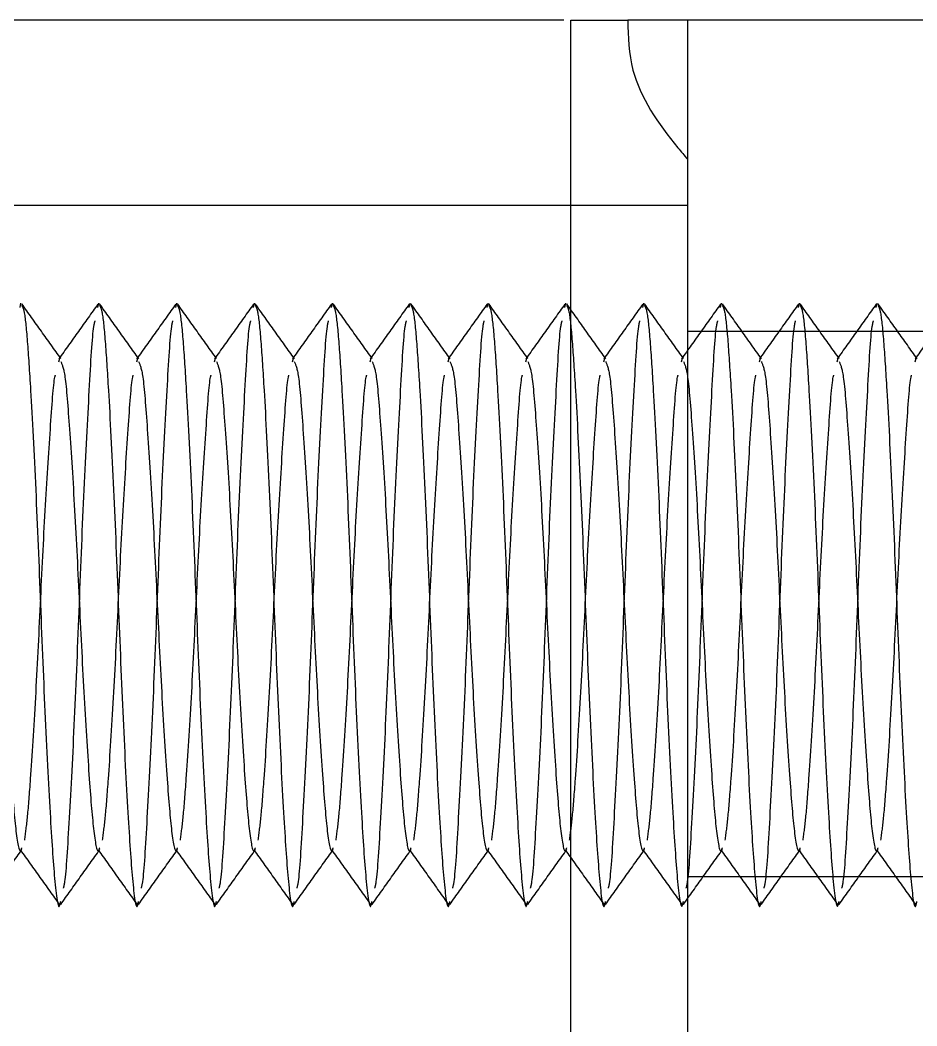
# Model space of a CAD drawing. Header units: metres. Extents: x 0 to 21025, y 0 to 14850.
# Drawn here: x 2234.85 to 2257.89, y 9348.42 to 9374.25 of the extents above; entities that cross this region are included whole.
import ezdxf

# ---------------------------------------------------------------- set-up
doc = ezdxf.new("R2010")
doc.units = ezdxf.units.M
doc.header["$LTSCALE"] = 25
doc.linetypes.add('HIDDEN2', pattern=[4.7625, 3.175, -1.5875])
doc.layers.add('SL4', color=4, linetype='Continuous')
doc.layers.add('ST1', color=7, linetype='HIDDEN2')

msp = doc.modelspace()

# ---------------------------------------------------------------- linework, layer by layer
at = {"layer": 'SL4'}
for p, q in [((2248.821, 9374.249), (1961.996, 9374.249)), ((2248.996, 9369.491), (2248.996, 9374.249)), ((2251.996, 9374.249), (2250.459, 9374.249)), ((2251.996, 9374.249), (2251.996, 9370.674)), ((2258.346, 9374.249), (2251.996, 9374.249)), ((2251.996, 9374.249), (2251.996, 9342.499)), ((2248.996, 9369.491), (1957.238, 9369.491)), ((2251.996, 9369.491), (2248.996, 9369.491)), ((2248.996, 9347.261), (2248.996, 9369.491))]:
    msp.add_line(p, q, dxfattribs=at)
for points, knots in [([(2248.996, 9374.249), (2249.062, 9374.249), (2249.227, 9374.249), (2249.997, 9374.249), (2250.459, 9374.249)], [0, 0, 0, 0, 0.40124, 1, 1, 1, 1]), ([(2250.459, 9374.249), (2250.471, 9373.817), (2250.503, 9372.663), (2251.311, 9371.489), (2251.913, 9370.772), (2251.996, 9370.674)], [0, 0, 0, 0, 0.340267, 0.908995, 1, 1, 1, 1])]:
    msp.add_open_spline(points, degree=3, knots=knots, dxfattribs=at)
at = {"layer": 'ST1'}
for p, q in [((2251.996, 9369.491), (1957.238, 9369.491)), ((2251.996, 9369.491), (2248.996, 9369.491)), ((2234.847, 9366.869), (2234.87, 9366.976)), ((2236.847, 9366.869), (2236.87, 9366.976)), ((2238.847, 9366.869), (2238.87, 9366.976)), ((2240.847, 9366.869), (2240.87, 9366.976)), ((2242.847, 9366.869), (2242.87, 9366.976)), ((2244.847, 9366.869), (2244.87, 9366.976)), ((2246.847, 9366.869), (2246.87, 9366.976)), ((2248.847, 9366.869), (2248.87, 9366.976)), ((2250.847, 9366.869), (2250.87, 9366.976)), ((2252.847, 9366.869), (2252.87, 9366.976)), ((2254.847, 9366.869), (2254.87, 9366.976)), ((2256.847, 9366.869), (2256.87, 9366.976)), ((2258.346, 9366.249), (2251.996, 9366.249)), ((2235.844, 9365.468), (2235.87, 9365.57)), ((2237.844, 9365.468), (2237.87, 9365.57)), ((2239.844, 9365.468), (2239.87, 9365.57)), ((2241.844, 9365.468), (2241.87, 9365.57)), ((2243.844, 9365.468), (2243.87, 9365.57)), ((2245.844, 9365.468), (2245.87, 9365.57)), ((2247.844, 9365.468), (2247.87, 9365.57)), ((2249.844, 9365.468), (2249.87, 9365.57)), ((2251.844, 9365.468), (2251.87, 9365.57)), ((2253.844, 9365.468), (2253.87, 9365.57)), ((2255.844, 9365.468), (2255.87, 9365.57)), ((2257.844, 9365.468), (2257.87, 9365.57)), ((2251.996, 9352.249), (2258.346, 9352.249))]:
    msp.add_line(p, q, dxfattribs=at)
for points, knots in [([(2235.895, 9365.553), (2235.728, 9365.787), (2235.393, 9366.256), (2235.059, 9366.726), (2234.891, 9366.96)], [0, 0, 0, 0, 0.499958, 1, 1, 1, 1]), ([(2234.891, 9366.917), (2234.911, 9366.883), (2234.96, 9366.794), (2235.033, 9366.066), (2235.127, 9364.612), (2235.25, 9362.285), (2235.37, 9359.248), (2235.491, 9356.215), (2235.627, 9353.627), (2235.739, 9351.994), (2235.834, 9351.321), (2235.883, 9351.578), (2235.89, 9351.612)], [0, 0, 0, 0, 0.0555734, 0.1425526, 0.2290743, 0.3564777, 0.4806278, 0.604778, 0.7321813, 0.8545546, 0.980855, 1, 1, 1, 1]), ([(2236.847, 9366.957), (2236.68, 9366.722), (2236.345, 9366.252), (2236.01, 9365.783), (2235.842, 9365.548)], [0, 0, 0, 0, 0.500089, 1, 1, 1, 1]), ([(2237.895, 9365.553), (2237.728, 9365.787), (2237.393, 9366.256), (2237.059, 9366.726), (2236.891, 9366.96)], [0, 0, 0, 0, 0.499958, 1, 1, 1, 1]), ([(2236.891, 9366.917), (2236.911, 9366.883), (2236.96, 9366.794), (2237.033, 9366.066), (2237.127, 9364.612), (2237.25, 9362.285), (2237.37, 9359.248), (2237.491, 9356.215), (2237.627, 9353.627), (2237.739, 9351.994), (2237.834, 9351.321), (2237.883, 9351.578), (2237.89, 9351.612)], [0, 0, 0, 0, 0.055573, 0.142553, 0.229074, 0.356478, 0.480628, 0.604778, 0.732181, 0.854555, 0.980855, 1, 1, 1, 1]), ([(2238.847, 9366.957), (2238.68, 9366.722), (2238.345, 9366.252), (2238.01, 9365.783), (2237.842, 9365.548)], [0, 0, 0, 0, 0.500089, 1, 1, 1, 1]), ([(2239.895, 9365.553), (2239.728, 9365.787), (2239.393, 9366.256), (2239.059, 9366.726), (2238.891, 9366.96)], [0, 0, 0, 0, 0.499958, 1, 1, 1, 1]), ([(2238.891, 9366.917), (2238.911, 9366.883), (2238.96, 9366.794), (2239.033, 9366.066), (2239.127, 9364.612), (2239.25, 9362.285), (2239.37, 9359.248), (2239.491, 9356.215), (2239.627, 9353.627), (2239.739, 9351.994), (2239.834, 9351.321), (2239.883, 9351.578), (2239.89, 9351.612)], [0, 0, 0, 0, 0.055573, 0.142553, 0.229074, 0.356478, 0.480628, 0.604778, 0.732181, 0.854555, 0.980855, 1, 1, 1, 1]), ([(2240.847, 9366.957), (2240.68, 9366.722), (2240.345, 9366.252), (2240.01, 9365.783), (2239.842, 9365.548)], [0, 0, 0, 0, 0.500089, 1, 1, 1, 1]), ([(2241.895, 9365.553), (2241.728, 9365.787), (2241.393, 9366.256), (2241.059, 9366.726), (2240.891, 9366.96)], [0, 0, 0, 0, 0.499958, 1, 1, 1, 1]), ([(2240.891, 9366.917), (2240.911, 9366.883), (2240.96, 9366.794), (2241.033, 9366.066), (2241.127, 9364.612), (2241.25, 9362.285), (2241.37, 9359.248), (2241.491, 9356.215), (2241.627, 9353.627), (2241.739, 9351.994), (2241.834, 9351.321), (2241.883, 9351.578), (2241.89, 9351.612)], [0, 0, 0, 0, 0.055573, 0.142553, 0.229074, 0.356478, 0.480628, 0.604778, 0.732181, 0.854555, 0.980855, 1, 1, 1, 1]), ([(2242.847, 9366.957), (2242.68, 9366.722), (2242.345, 9366.252), (2242.01, 9365.783), (2241.842, 9365.548)], [0, 0, 0, 0, 0.500089, 1, 1, 1, 1]), ([(2243.895, 9365.553), (2243.728, 9365.787), (2243.393, 9366.256), (2243.059, 9366.726), (2242.891, 9366.96)], [0, 0, 0, 0, 0.499958, 1, 1, 1, 1]), ([(2242.891, 9366.917), (2242.911, 9366.883), (2242.96, 9366.794), (2243.033, 9366.066), (2243.127, 9364.612), (2243.25, 9362.285), (2243.37, 9359.248), (2243.491, 9356.215), (2243.627, 9353.627), (2243.739, 9351.994), (2243.834, 9351.321), (2243.883, 9351.578), (2243.89, 9351.612)], [0, 0, 0, 0, 0.055573, 0.142553, 0.229074, 0.356478, 0.480628, 0.604778, 0.732181, 0.854555, 0.980855, 1, 1, 1, 1]), ([(2244.847, 9366.957), (2244.68, 9366.722), (2244.345, 9366.252), (2244.01, 9365.783), (2243.842, 9365.548)], [0, 0, 0, 0, 0.5000892, 1, 1, 1, 1]), ([(2245.895, 9365.553), (2245.728, 9365.787), (2245.393, 9366.256), (2245.059, 9366.726), (2244.891, 9366.96)], [0, 0, 0, 0, 0.499958, 1, 1, 1, 1]), ([(2244.891, 9366.917), (2244.911, 9366.883), (2244.96, 9366.794), (2245.033, 9366.066), (2245.127, 9364.612), (2245.25, 9362.285), (2245.37, 9359.248), (2245.491, 9356.215), (2245.627, 9353.627), (2245.739, 9351.994), (2245.834, 9351.321), (2245.883, 9351.578), (2245.89, 9351.612)], [0, 0, 0, 0, 0.055573, 0.142553, 0.229074, 0.356478, 0.480628, 0.604778, 0.732181, 0.854555, 0.980855, 1, 1, 1, 1]), ([(2246.847, 9366.957), (2246.68, 9366.722), (2246.345, 9366.252), (2246.01, 9365.783), (2245.842, 9365.548)], [0, 0, 0, 0, 0.500089, 1, 1, 1, 1]), ([(2247.895, 9365.553), (2247.728, 9365.787), (2247.393, 9366.256), (2247.059, 9366.726), (2246.891, 9366.96)], [0, 0, 0, 0, 0.499958, 1, 1, 1, 1]), ([(2246.891, 9366.917), (2246.911, 9366.883), (2246.96, 9366.794), (2247.033, 9366.066), (2247.127, 9364.612), (2247.25, 9362.285), (2247.37, 9359.248), (2247.491, 9356.215), (2247.627, 9353.627), (2247.739, 9351.994), (2247.834, 9351.321), (2247.883, 9351.578), (2247.89, 9351.612)], [0, 0, 0, 0, 0.055573, 0.142553, 0.229074, 0.356478, 0.480628, 0.604778, 0.732181, 0.854555, 0.980855, 1, 1, 1, 1]), ([(2248.847, 9366.957), (2248.68, 9366.722), (2248.345, 9366.252), (2248.01, 9365.783), (2247.842, 9365.548)], [0, 0, 0, 0, 0.500089, 1, 1, 1, 1]), ([(2249.895, 9365.553), (2249.728, 9365.787), (2249.393, 9366.256), (2249.059, 9366.726), (2248.891, 9366.96)], [0, 0, 0, 0, 0.499958, 1, 1, 1, 1]), ([(2248.891, 9366.917), (2248.911, 9366.883), (2248.96, 9366.794), (2249.033, 9366.066), (2249.127, 9364.612), (2249.25, 9362.285), (2249.37, 9359.248), (2249.491, 9356.215), (2249.627, 9353.627), (2249.739, 9351.994), (2249.834, 9351.321), (2249.883, 9351.578), (2249.89, 9351.612)], [0, 0, 0, 0, 0.055573, 0.142553, 0.229074, 0.356478, 0.480628, 0.604778, 0.732181, 0.854555, 0.980855, 1, 1, 1, 1]), ([(2250.847, 9366.957), (2250.68, 9366.722), (2250.345, 9366.252), (2250.01, 9365.783), (2249.842, 9365.548)], [0, 0, 0, 0, 0.5000892, 1, 1, 1, 1]), ([(2251.895, 9365.553), (2251.728, 9365.787), (2251.393, 9366.256), (2251.059, 9366.726), (2250.891, 9366.96)], [0, 0, 0, 0, 0.499958, 1, 1, 1, 1]), ([(2250.891, 9366.917), (2250.911, 9366.883), (2250.96, 9366.794), (2251.033, 9366.066), (2251.127, 9364.612), (2251.25, 9362.285), (2251.37, 9359.248), (2251.491, 9356.215), (2251.627, 9353.627), (2251.739, 9351.994), (2251.834, 9351.321), (2251.883, 9351.578), (2251.89, 9351.612)], [0, 0, 0, 0, 0.055573, 0.142553, 0.229074, 0.356478, 0.480628, 0.604778, 0.732181, 0.854555, 0.980855, 1, 1, 1, 1]), ([(2252.847, 9366.957), (2252.68, 9366.722), (2252.345, 9366.252), (2252.01, 9365.783), (2251.842, 9365.548)], [0, 0, 0, 0, 0.500089, 1, 1, 1, 1]), ([(2253.895, 9365.553), (2253.728, 9365.787), (2253.393, 9366.256), (2253.059, 9366.726), (2252.891, 9366.96)], [0, 0, 0, 0, 0.499958, 1, 1, 1, 1]), ([(2252.891, 9366.917), (2252.911, 9366.883), (2252.96, 9366.794), (2253.033, 9366.066), (2253.127, 9364.612), (2253.25, 9362.285), (2253.37, 9359.248), (2253.491, 9356.215), (2253.627, 9353.627), (2253.739, 9351.994), (2253.834, 9351.321), (2253.883, 9351.578), (2253.89, 9351.612)], [0, 0, 0, 0, 0.055573, 0.142553, 0.229074, 0.356478, 0.480628, 0.604778, 0.732181, 0.854555, 0.980855, 1, 1, 1, 1]), ([(2254.847, 9366.957), (2254.68, 9366.722), (2254.345, 9366.252), (2254.01, 9365.783), (2253.842, 9365.548)], [0, 0, 0, 0, 0.5000892, 1, 1, 1, 1]), ([(2255.895, 9365.553), (2255.728, 9365.787), (2255.393, 9366.256), (2255.059, 9366.726), (2254.891, 9366.96)], [0, 0, 0, 0, 0.499958, 1, 1, 1, 1]), ([(2254.891, 9366.917), (2254.911, 9366.883), (2254.96, 9366.794), (2255.033, 9366.066), (2255.127, 9364.612), (2255.25, 9362.285), (2255.37, 9359.248), (2255.491, 9356.215), (2255.627, 9353.627), (2255.739, 9351.994), (2255.834, 9351.321), (2255.883, 9351.578), (2255.89, 9351.612)], [0, 0, 0, 0, 0.055573, 0.142553, 0.229074, 0.356478, 0.480628, 0.604778, 0.732181, 0.854555, 0.980855, 1, 1, 1, 1]), ([(2256.847, 9366.957), (2256.68, 9366.722), (2256.345, 9366.252), (2256.01, 9365.783), (2255.842, 9365.548)], [0, 0, 0, 0, 0.5000892, 1, 1, 1, 1]), ([(2257.895, 9365.553), (2257.728, 9365.787), (2257.393, 9366.256), (2257.059, 9366.726), (2256.891, 9366.96)], [0, 0, 0, 0, 0.499958, 1, 1, 1, 1]), ([(2256.891, 9366.917), (2256.911, 9366.883), (2256.96, 9366.794), (2257.033, 9366.066), (2257.127, 9364.612), (2257.25, 9362.285), (2257.37, 9359.248), (2257.491, 9356.215), (2257.627, 9353.627), (2257.739, 9351.994), (2257.834, 9351.321), (2257.883, 9351.578), (2257.89, 9351.612)], [0, 0, 0, 0, 0.055573, 0.142553, 0.229074, 0.356478, 0.480628, 0.604778, 0.732181, 0.854555, 0.980855, 1, 1, 1, 1]), ([(2258.847, 9366.957), (2258.68, 9366.722), (2258.345, 9366.252), (2258.01, 9365.783), (2257.842, 9365.548)], [0, 0, 0, 0, 0.5000892, 1, 1, 1, 1]), ([(2235.963, 9351.954), (2235.975, 9352), (2236.029, 9352.202), (2236.113, 9353.702), (2236.25, 9356.197), (2236.37, 9359.248), (2236.491, 9362.301), (2236.628, 9364.793), (2236.71, 9366.283), (2236.763, 9366.485), (2236.774, 9366.527)], [0, 0, 0, 0, 0.043096, 0.193298, 0.349673, 0.502056, 0.654439, 0.810815, 0.961016, 1, 1, 1, 1]), ([(2237.963, 9351.954), (2237.975, 9352), (2238.029, 9352.202), (2238.113, 9353.702), (2238.25, 9356.197), (2238.37, 9359.248), (2238.491, 9362.301), (2238.628, 9364.793), (2238.71, 9366.283), (2238.763, 9366.485), (2238.774, 9366.527)], [0, 0, 0, 0, 0.043096, 0.193298, 0.349673, 0.502056, 0.654439, 0.810815, 0.961016, 1, 1, 1, 1]), ([(2239.963, 9351.954), (2239.975, 9352), (2240.029, 9352.202), (2240.113, 9353.702), (2240.25, 9356.197), (2240.37, 9359.248), (2240.491, 9362.301), (2240.628, 9364.793), (2240.71, 9366.283), (2240.763, 9366.485), (2240.774, 9366.527)], [0, 0, 0, 0, 0.043096, 0.193298, 0.349673, 0.502056, 0.654439, 0.810815, 0.961016, 1, 1, 1, 1]), ([(2241.963, 9351.954), (2241.975, 9352), (2242.029, 9352.202), (2242.113, 9353.702), (2242.25, 9356.197), (2242.37, 9359.248), (2242.491, 9362.301), (2242.628, 9364.793), (2242.71, 9366.283), (2242.763, 9366.485), (2242.774, 9366.527)], [0, 0, 0, 0, 0.043096, 0.193298, 0.349673, 0.502056, 0.654439, 0.810815, 0.961016, 1, 1, 1, 1]), ([(2243.963, 9351.954), (2243.975, 9352), (2244.029, 9352.202), (2244.113, 9353.702), (2244.25, 9356.197), (2244.37, 9359.248), (2244.491, 9362.301), (2244.628, 9364.793), (2244.71, 9366.283), (2244.763, 9366.485), (2244.774, 9366.527)], [0, 0, 0, 0, 0.043096, 0.193298, 0.349673, 0.502056, 0.654439, 0.810815, 0.961016, 1, 1, 1, 1]), ([(2245.963, 9351.954), (2245.975, 9352), (2246.029, 9352.202), (2246.113, 9353.702), (2246.25, 9356.197), (2246.37, 9359.248), (2246.491, 9362.301), (2246.628, 9364.793), (2246.71, 9366.283), (2246.763, 9366.485), (2246.774, 9366.527)], [0, 0, 0, 0, 0.043096, 0.193298, 0.349673, 0.502056, 0.654439, 0.810815, 0.961016, 1, 1, 1, 1]), ([(2247.963, 9351.954), (2247.975, 9352), (2248.029, 9352.202), (2248.113, 9353.702), (2248.25, 9356.197), (2248.37, 9359.248), (2248.491, 9362.301), (2248.628, 9364.793), (2248.71, 9366.283), (2248.763, 9366.485), (2248.774, 9366.527)], [0, 0, 0, 0, 0.043096, 0.193298, 0.349673, 0.502056, 0.654439, 0.810815, 0.961016, 1, 1, 1, 1]), ([(2249.963, 9351.954), (2249.975, 9352), (2250.029, 9352.202), (2250.113, 9353.702), (2250.25, 9356.197), (2250.37, 9359.248), (2250.491, 9362.301), (2250.628, 9364.793), (2250.71, 9366.283), (2250.763, 9366.485), (2250.774, 9366.527)], [0, 0, 0, 0, 0.043096, 0.193298, 0.349673, 0.502056, 0.654439, 0.810815, 0.961016, 1, 1, 1, 1]), ([(2251.963, 9351.954), (2251.975, 9352), (2252.029, 9352.202), (2252.113, 9353.702), (2252.25, 9356.197), (2252.37, 9359.248), (2252.491, 9362.301), (2252.628, 9364.793), (2252.71, 9366.283), (2252.763, 9366.485), (2252.774, 9366.527)], [0, 0, 0, 0, 0.043096, 0.193298, 0.349673, 0.502056, 0.654439, 0.810815, 0.961016, 1, 1, 1, 1]), ([(2253.963, 9351.954), (2253.975, 9352), (2254.029, 9352.202), (2254.113, 9353.702), (2254.25, 9356.197), (2254.37, 9359.248), (2254.491, 9362.301), (2254.628, 9364.793), (2254.71, 9366.283), (2254.763, 9366.485), (2254.774, 9366.527)], [0, 0, 0, 0, 0.043096, 0.193298, 0.349673, 0.502056, 0.654439, 0.810815, 0.961016, 1, 1, 1, 1]), ([(2255.963, 9351.954), (2255.975, 9352), (2256.029, 9352.202), (2256.113, 9353.702), (2256.25, 9356.197), (2256.37, 9359.248), (2256.491, 9362.301), (2256.628, 9364.793), (2256.71, 9366.283), (2256.763, 9366.485), (2256.774, 9366.527)], [0, 0, 0, 0, 0.043096, 0.193298, 0.349673, 0.502056, 0.654439, 0.810815, 0.961016, 1, 1, 1, 1]), ([(2233.893, 9365.481), (2233.929, 9365.397), (2234.008, 9365.213), (2234.113, 9363.814), (2234.25, 9361.739), (2234.37, 9359.247), (2234.491, 9356.766), (2234.627, 9354.655), (2234.739, 9353.295), (2234.835, 9352.804), (2234.886, 9352.967), (2234.894, 9352.993)], [0, 0, 0, 0, 0.1034259, 0.2257113, 0.3530321, 0.4770962, 0.6011602, 0.728481, 0.8507664, 0.976983, 1, 1, 1, 1]), ([(2235.893, 9365.481), (2235.929, 9365.397), (2236.008, 9365.213), (2236.113, 9363.814), (2236.25, 9361.739), (2236.37, 9359.247), (2236.491, 9356.766), (2236.627, 9354.655), (2236.739, 9353.295), (2236.835, 9352.804), (2236.886, 9352.967), (2236.894, 9352.993)], [0, 0, 0, 0, 0.103426, 0.225711, 0.353032, 0.477096, 0.60116, 0.728481, 0.850766, 0.976983, 1, 1, 1, 1]), ([(2237.893, 9365.481), (2237.929, 9365.397), (2238.008, 9365.213), (2238.113, 9363.814), (2238.25, 9361.739), (2238.37, 9359.247), (2238.491, 9356.766), (2238.627, 9354.655), (2238.739, 9353.295), (2238.835, 9352.804), (2238.886, 9352.967), (2238.894, 9352.993)], [0, 0, 0, 0, 0.103426, 0.225711, 0.353032, 0.477096, 0.60116, 0.728481, 0.850766, 0.976983, 1, 1, 1, 1]), ([(2239.893, 9365.481), (2239.929, 9365.397), (2240.008, 9365.213), (2240.113, 9363.814), (2240.25, 9361.739), (2240.37, 9359.247), (2240.491, 9356.766), (2240.627, 9354.655), (2240.739, 9353.295), (2240.835, 9352.804), (2240.886, 9352.967), (2240.894, 9352.993)], [0, 0, 0, 0, 0.103426, 0.225711, 0.353032, 0.477096, 0.60116, 0.728481, 0.850766, 0.976983, 1, 1, 1, 1]), ([(2241.893, 9365.481), (2241.929, 9365.397), (2242.008, 9365.213), (2242.113, 9363.814), (2242.25, 9361.739), (2242.37, 9359.247), (2242.491, 9356.766), (2242.627, 9354.655), (2242.739, 9353.295), (2242.835, 9352.804), (2242.886, 9352.967), (2242.894, 9352.993)], [0, 0, 0, 0, 0.103426, 0.225711, 0.353032, 0.477096, 0.60116, 0.728481, 0.850766, 0.976983, 1, 1, 1, 1]), ([(2243.893, 9365.481), (2243.929, 9365.397), (2244.008, 9365.213), (2244.113, 9363.814), (2244.25, 9361.739), (2244.37, 9359.247), (2244.491, 9356.766), (2244.627, 9354.655), (2244.739, 9353.295), (2244.835, 9352.804), (2244.886, 9352.967), (2244.894, 9352.993)], [0, 0, 0, 0, 0.103426, 0.225711, 0.353032, 0.477096, 0.60116, 0.728481, 0.850766, 0.976983, 1, 1, 1, 1]), ([(2245.893, 9365.481), (2245.929, 9365.397), (2246.008, 9365.213), (2246.113, 9363.814), (2246.25, 9361.739), (2246.37, 9359.247), (2246.491, 9356.766), (2246.627, 9354.655), (2246.739, 9353.295), (2246.835, 9352.804), (2246.886, 9352.967), (2246.894, 9352.993)], [0, 0, 0, 0, 0.1034259, 0.2257113, 0.3530321, 0.4770962, 0.6011602, 0.728481, 0.8507664, 0.976983, 1, 1, 1, 1]), ([(2247.893, 9365.481), (2247.929, 9365.397), (2248.008, 9365.213), (2248.113, 9363.814), (2248.25, 9361.739), (2248.37, 9359.247), (2248.491, 9356.766), (2248.627, 9354.655), (2248.739, 9353.295), (2248.835, 9352.804), (2248.886, 9352.967), (2248.894, 9352.993)], [0, 0, 0, 0, 0.103426, 0.225711, 0.353032, 0.477096, 0.60116, 0.728481, 0.850766, 0.976983, 1, 1, 1, 1]), ([(2249.893, 9365.481), (2249.929, 9365.397), (2250.008, 9365.213), (2250.113, 9363.814), (2250.25, 9361.739), (2250.37, 9359.247), (2250.491, 9356.766), (2250.627, 9354.655), (2250.739, 9353.295), (2250.835, 9352.804), (2250.886, 9352.967), (2250.894, 9352.993)], [0, 0, 0, 0, 0.103426, 0.225711, 0.353032, 0.477096, 0.60116, 0.728481, 0.850766, 0.976983, 1, 1, 1, 1]), ([(2251.893, 9365.481), (2251.929, 9365.397), (2252.008, 9365.213), (2252.113, 9363.814), (2252.25, 9361.739), (2252.37, 9359.247), (2252.491, 9356.766), (2252.627, 9354.655), (2252.739, 9353.295), (2252.835, 9352.804), (2252.886, 9352.967), (2252.894, 9352.993)], [0, 0, 0, 0, 0.103426, 0.225711, 0.353032, 0.477096, 0.60116, 0.728481, 0.850766, 0.976983, 1, 1, 1, 1]), ([(2253.893, 9365.481), (2253.929, 9365.397), (2254.008, 9365.213), (2254.113, 9363.814), (2254.25, 9361.739), (2254.37, 9359.247), (2254.491, 9356.766), (2254.627, 9354.655), (2254.739, 9353.295), (2254.835, 9352.804), (2254.886, 9352.967), (2254.894, 9352.993)], [0, 0, 0, 0, 0.103426, 0.225711, 0.353032, 0.477096, 0.60116, 0.728481, 0.850766, 0.976983, 1, 1, 1, 1]), ([(2255.893, 9365.481), (2255.929, 9365.397), (2256.008, 9365.213), (2256.113, 9363.814), (2256.25, 9361.739), (2256.37, 9359.247), (2256.491, 9356.766), (2256.627, 9354.655), (2256.739, 9353.295), (2256.835, 9352.804), (2256.886, 9352.967), (2256.894, 9352.993)], [0, 0, 0, 0, 0.103426, 0.225711, 0.353032, 0.477096, 0.60116, 0.728481, 0.850766, 0.976983, 1, 1, 1, 1]), ([(2234.965, 9353.189), (2234.99, 9353.371), (2235.04, 9353.738), (2235.13, 9354.915), (2235.25, 9356.763), (2235.37, 9359.245), (2235.491, 9361.75), (2235.628, 9363.77), (2235.704, 9364.953), (2235.75, 9365.114), (2235.755, 9365.13)], [0, 0, 0, 0, 0.098651, 0.197725, 0.357803, 0.513786, 0.669769, 0.829847, 0.983594, 1, 1, 1, 1]), ([(2236.965, 9353.189), (2236.99, 9353.371), (2237.04, 9353.738), (2237.13, 9354.915), (2237.25, 9356.763), (2237.37, 9359.245), (2237.491, 9361.75), (2237.628, 9363.77), (2237.704, 9364.953), (2237.75, 9365.114), (2237.755, 9365.13)], [0, 0, 0, 0, 0.098651, 0.197725, 0.357803, 0.513786, 0.669769, 0.829847, 0.983594, 1, 1, 1, 1]), ([(2238.965, 9353.189), (2238.99, 9353.371), (2239.04, 9353.738), (2239.13, 9354.915), (2239.25, 9356.763), (2239.37, 9359.245), (2239.491, 9361.75), (2239.628, 9363.77), (2239.704, 9364.953), (2239.75, 9365.114), (2239.755, 9365.13)], [0, 0, 0, 0, 0.098651, 0.197725, 0.357803, 0.513786, 0.669769, 0.829847, 0.983594, 1, 1, 1, 1]), ([(2240.965, 9353.189), (2240.99, 9353.371), (2241.04, 9353.738), (2241.13, 9354.915), (2241.25, 9356.763), (2241.37, 9359.245), (2241.491, 9361.75), (2241.628, 9363.77), (2241.704, 9364.953), (2241.75, 9365.114), (2241.755, 9365.13)], [0, 0, 0, 0, 0.098651, 0.197725, 0.357803, 0.513786, 0.669769, 0.829847, 0.983594, 1, 1, 1, 1]), ([(2242.965, 9353.189), (2242.99, 9353.371), (2243.04, 9353.738), (2243.13, 9354.915), (2243.25, 9356.763), (2243.37, 9359.245), (2243.491, 9361.75), (2243.628, 9363.77), (2243.704, 9364.953), (2243.75, 9365.114), (2243.755, 9365.13)], [0, 0, 0, 0, 0.098651, 0.197725, 0.357803, 0.513786, 0.669769, 0.829847, 0.983594, 1, 1, 1, 1]), ([(2244.965, 9353.189), (2244.99, 9353.371), (2245.04, 9353.738), (2245.13, 9354.915), (2245.25, 9356.763), (2245.37, 9359.245), (2245.491, 9361.75), (2245.628, 9363.77), (2245.704, 9364.953), (2245.75, 9365.114), (2245.755, 9365.13)], [0, 0, 0, 0, 0.098651, 0.197725, 0.357803, 0.513786, 0.669769, 0.829847, 0.983594, 1, 1, 1, 1]), ([(2246.965, 9353.189), (2246.99, 9353.371), (2247.04, 9353.738), (2247.13, 9354.915), (2247.25, 9356.763), (2247.37, 9359.245), (2247.491, 9361.75), (2247.628, 9363.77), (2247.704, 9364.953), (2247.75, 9365.114), (2247.755, 9365.13)], [0, 0, 0, 0, 0.098651, 0.197725, 0.357803, 0.513786, 0.669769, 0.829847, 0.983594, 1, 1, 1, 1]), ([(2248.965, 9353.189), (2248.99, 9353.371), (2249.04, 9353.738), (2249.13, 9354.915), (2249.25, 9356.763), (2249.37, 9359.245), (2249.491, 9361.75), (2249.628, 9363.77), (2249.704, 9364.953), (2249.75, 9365.114), (2249.755, 9365.13)], [0, 0, 0, 0, 0.098651, 0.197725, 0.357803, 0.513786, 0.669769, 0.829847, 0.983594, 1, 1, 1, 1]), ([(2250.965, 9353.189), (2250.99, 9353.371), (2251.04, 9353.738), (2251.13, 9354.915), (2251.25, 9356.763), (2251.37, 9359.245), (2251.491, 9361.75), (2251.628, 9363.77), (2251.704, 9364.953), (2251.75, 9365.114), (2251.755, 9365.13)], [0, 0, 0, 0, 0.098651, 0.197725, 0.357803, 0.513786, 0.669769, 0.829847, 0.983594, 1, 1, 1, 1]), ([(2252.965, 9353.189), (2252.99, 9353.371), (2253.04, 9353.738), (2253.13, 9354.915), (2253.25, 9356.763), (2253.37, 9359.245), (2253.491, 9361.75), (2253.628, 9363.77), (2253.704, 9364.953), (2253.75, 9365.114), (2253.755, 9365.13)], [0, 0, 0, 0, 0.098651, 0.197725, 0.357803, 0.513786, 0.669769, 0.829847, 0.983594, 1, 1, 1, 1]), ([(2254.965, 9353.189), (2254.99, 9353.371), (2255.04, 9353.738), (2255.13, 9354.915), (2255.25, 9356.763), (2255.37, 9359.245), (2255.491, 9361.75), (2255.628, 9363.77), (2255.704, 9364.953), (2255.75, 9365.114), (2255.755, 9365.13)], [0, 0, 0, 0, 0.098651, 0.197725, 0.357803, 0.513786, 0.669769, 0.829847, 0.983594, 1, 1, 1, 1]), ([(2256.965, 9353.189), (2256.99, 9353.371), (2257.04, 9353.738), (2257.13, 9354.915), (2257.25, 9356.763), (2257.37, 9359.245), (2257.491, 9361.75), (2257.628, 9363.77), (2257.704, 9364.953), (2257.75, 9365.114), (2257.755, 9365.13)], [0, 0, 0, 0, 0.098651, 0.197725, 0.357803, 0.513786, 0.669769, 0.829847, 0.983594, 1, 1, 1, 1]), ([(2233.89, 9351.535), (2234.057, 9351.77), (2234.392, 9352.24), (2234.727, 9352.71), (2234.895, 9352.944)], [0, 0, 0, 0, 0.500092, 1, 1, 1, 1]), ([(2234.855, 9352.934), (2235.022, 9352.699), (2235.357, 9352.23), (2235.691, 9351.761), (2235.858, 9351.526)], [0, 0, 0, 0, 0.499967, 1, 1, 1, 1]), ([(2235.89, 9351.535), (2236.057, 9351.77), (2236.392, 9352.24), (2236.727, 9352.71), (2236.895, 9352.944)], [0, 0, 0, 0, 0.500092, 1, 1, 1, 1]), ([(2236.855, 9352.934), (2237.022, 9352.699), (2237.357, 9352.23), (2237.691, 9351.761), (2237.858, 9351.526)], [0, 0, 0, 0, 0.4999673, 1, 1, 1, 1]), ([(2237.89, 9351.535), (2238.057, 9351.77), (2238.392, 9352.24), (2238.727, 9352.71), (2238.895, 9352.944)], [0, 0, 0, 0, 0.500092, 1, 1, 1, 1]), ([(2238.855, 9352.934), (2239.022, 9352.699), (2239.357, 9352.23), (2239.691, 9351.761), (2239.858, 9351.526)], [0, 0, 0, 0, 0.499967, 1, 1, 1, 1]), ([(2239.89, 9351.535), (2240.057, 9351.77), (2240.392, 9352.24), (2240.727, 9352.71), (2240.895, 9352.944)], [0, 0, 0, 0, 0.500092, 1, 1, 1, 1]), ([(2240.855, 9352.934), (2241.022, 9352.699), (2241.357, 9352.23), (2241.691, 9351.761), (2241.858, 9351.526)], [0, 0, 0, 0, 0.4999673, 1, 1, 1, 1]), ([(2241.89, 9351.535), (2242.057, 9351.77), (2242.392, 9352.24), (2242.727, 9352.71), (2242.895, 9352.944)], [0, 0, 0, 0, 0.5000921, 1, 1, 1, 1]), ([(2242.855, 9352.934), (2243.022, 9352.699), (2243.357, 9352.23), (2243.691, 9351.761), (2243.858, 9351.526)], [0, 0, 0, 0, 0.499967, 1, 1, 1, 1]), ([(2243.89, 9351.535), (2244.057, 9351.77), (2244.392, 9352.24), (2244.727, 9352.71), (2244.895, 9352.944)], [0, 0, 0, 0, 0.5000921, 1, 1, 1, 1]), ([(2244.855, 9352.934), (2245.022, 9352.699), (2245.357, 9352.23), (2245.691, 9351.761), (2245.858, 9351.526)], [0, 0, 0, 0, 0.499967, 1, 1, 1, 1]), ([(2245.89, 9351.535), (2246.057, 9351.77), (2246.392, 9352.24), (2246.727, 9352.71), (2246.895, 9352.944)], [0, 0, 0, 0, 0.500092, 1, 1, 1, 1]), ([(2246.855, 9352.934), (2247.022, 9352.699), (2247.357, 9352.23), (2247.691, 9351.761), (2247.858, 9351.526)], [0, 0, 0, 0, 0.499967, 1, 1, 1, 1]), ([(2247.89, 9351.535), (2248.057, 9351.77), (2248.392, 9352.24), (2248.727, 9352.71), (2248.895, 9352.944)], [0, 0, 0, 0, 0.5000921, 1, 1, 1, 1]), ([(2248.855, 9352.934), (2249.022, 9352.699), (2249.357, 9352.23), (2249.691, 9351.761), (2249.858, 9351.526)], [0, 0, 0, 0, 0.499967, 1, 1, 1, 1]), ([(2249.89, 9351.535), (2250.057, 9351.77), (2250.392, 9352.24), (2250.727, 9352.71), (2250.895, 9352.944)], [0, 0, 0, 0, 0.500092, 1, 1, 1, 1]), ([(2250.855, 9352.934), (2251.022, 9352.699), (2251.357, 9352.23), (2251.691, 9351.761), (2251.858, 9351.526)], [0, 0, 0, 0, 0.4999673, 1, 1, 1, 1]), ([(2251.89, 9351.535), (2252.057, 9351.77), (2252.392, 9352.24), (2252.727, 9352.71), (2252.895, 9352.944)], [0, 0, 0, 0, 0.500092, 1, 1, 1, 1]), ([(2252.855, 9352.934), (2253.022, 9352.699), (2253.357, 9352.23), (2253.691, 9351.761), (2253.858, 9351.526)], [0, 0, 0, 0, 0.499967, 1, 1, 1, 1]), ([(2253.89, 9351.535), (2254.057, 9351.77), (2254.392, 9352.24), (2254.727, 9352.71), (2254.895, 9352.944)], [0, 0, 0, 0, 0.500092, 1, 1, 1, 1]), ([(2254.855, 9352.934), (2255.022, 9352.699), (2255.357, 9352.23), (2255.691, 9351.761), (2255.858, 9351.526)], [0, 0, 0, 0, 0.4999673, 1, 1, 1, 1]), ([(2255.89, 9351.535), (2256.057, 9351.77), (2256.392, 9352.24), (2256.727, 9352.71), (2256.895, 9352.944)], [0, 0, 0, 0, 0.500092, 1, 1, 1, 1]), ([(2256.855, 9352.934), (2257.022, 9352.699), (2257.357, 9352.23), (2257.691, 9351.761), (2257.858, 9351.526)], [0, 0, 0, 0, 0.499967, 1, 1, 1, 1])]:
    msp.add_open_spline(points, degree=3, knots=knots, dxfattribs=at)

doc.saveas('drawing.dxf')
